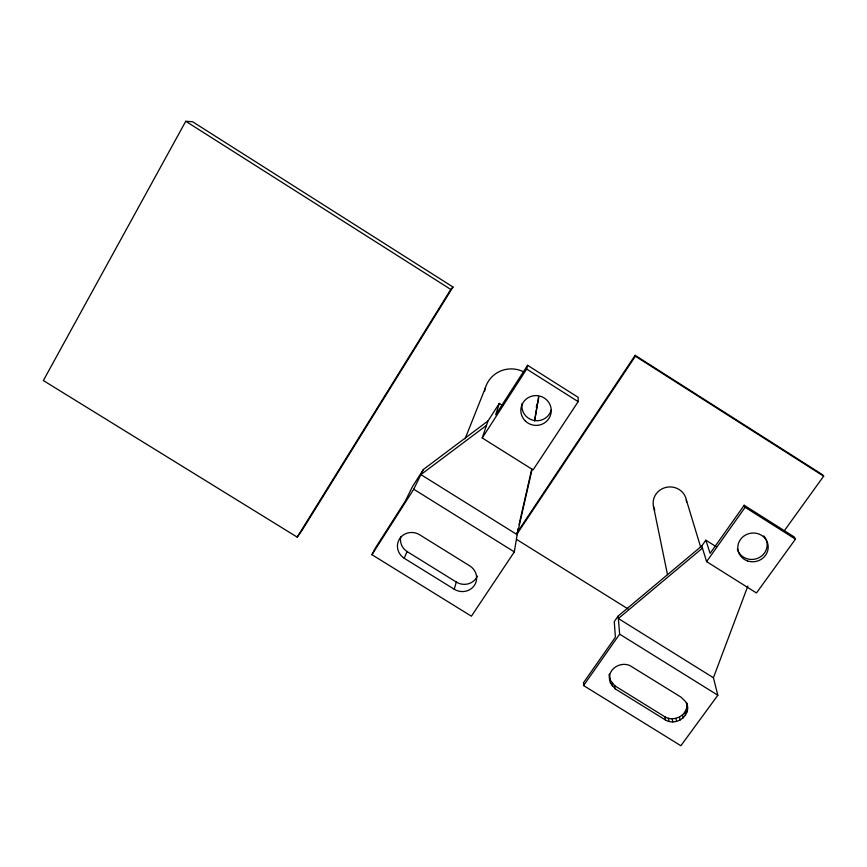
<?xml version="1.0" encoding="UTF-8"?>
<svg xmlns="http://www.w3.org/2000/svg" width="867" height="867" viewBox="0 0 867 867"><rect width="100%" height="100%" fill="white"/><g stroke="black" fill="none" stroke-linecap="round" stroke-linejoin="round"><path stroke-width="1.3" d="M686.697 702.953C691.693 715.308 676.282 726.654 665.423 719.968L615.061 688.756L610.476 683.12L609.338 674.407M609.49 679.663L609.393 674.179M499.305 403.393L487.991 420.961L482.225 437.954L533.097 469.892L578.159 401.638L578.191 397.357L527.591 365.321L495.675 414.805L499.305 403.393L502.741 405.561M609.338 676.769L610.303 680.194L614.866 685.819L664.956 716.857C674.342 722.623 689.005 714.571 686.653 703.104M487.991 420.961L423.432 469.437L412.551 486.495L405.16 501.343L375.346 548.074L371.943 554.707L471.399 616.199L514.326 551.889L518.141 528.567M534.657 420.56L538.645 396.858A27.235 26.736 15.2 0 1 536.207 407.002M534.571 420.994L537.475 403.74M519.04 524.633L531.666 469.459M532.143 469.09L517.144 534.657L420.896 474.607L486.485 425.394M482.225 437.954L526.681 369.06L527.591 365.321M454.243 589.235A14.706 13.959 16.1 0 0 474.422 585.333A14.706 13.959 16.1 0 0 469.795 565.902L419.986 534.982A14.75 14.035 21.7 0 0 399.73 538.591A14.75 14.035 21.7 0 0 404.185 558.25L454.243 589.235L456.302 582.05A14.468 13.753 16.1 0 0 477.294 576.111M609.501 676.108C610.812 667.026 621.552 662.02 629.713 665.455L680.996 697.122L685.667 701.685L687.087 704.979M716.153 546.676L705.857 540.184L701.793 545.95L618.16 616.025L614.269 621.606L615.397 637.212L583.545 682.632L583.567 685.559L680.877 745.728L717.843 695.236L713.422 677.745L747.863 586.016M465.07 438.843L485.368 387.852M404.185 558.25L407.078 551.542A14.511 13.818 21.7 0 1 400.771 536.619M371.943 554.707L413.732 489.226L423.432 469.437M185.755 121.272L43.35 380.548L297.186 537.117L301.814 530.777L453.007 287.031L192.626 121.77L185.755 121.272L450.786 289.437L453.007 287.031M297.186 537.117L450.786 289.437M516.862 533.053L635.132 355.329L822.62 474.791L823.65 476.167L784.061 531.092M517.328 533.541L635.37 356.207L635.132 355.329M583.567 685.559L619.634 634.145L618.16 616.025M701.793 545.95L706.594 561.621L756.457 592.963L795.451 539.144L794.226 536.944L744.189 505.266L710.106 553.363L705.857 540.184M706.594 561.621L745.121 507.303L744.189 505.266M702.454 548.117L618.366 618.529L713.422 677.745M407.078 551.542L456.302 582.05M413.732 489.226L514.326 551.889M619.634 634.145L717.843 695.236M516.634 539.458L628.044 608.937M526.681 369.06L578.159 401.638M745.121 507.303L795.451 539.144M635.37 356.207L823.65 476.167M686.317 499.836L700.699 547.25M653.425 506.155L667.503 574.637M686.957 705.445L687.542 708.502M686.404 708.924L686.989 712.002M684.908 712.165L685.483 715.253M682.546 714.917L683.109 718.028M679.511 717.02L680.053 720.13M675.978 718.32L676.509 721.442M672.207 718.743L672.716 721.853M668.446 718.234L668.934 721.355M664.956 716.857L665.423 719.968M614.866 685.819L615.061 688.756M612.2 683.283L612.373 686.22M610.303 680.194L610.476 683.12M766.33 540.217A15.151 14.284 -10.7 0 1 756.317 558.782A15.151 14.284 -10.7 0 1 737.351 548.93M763.784 535.914A15.151 14.284 -10.7 0 1 765.854 539.068M654.802 510.11A16.755 16.029 -6.9 0 1 665.672 487.471A16.755 16.029 -6.9 0 1 686.577 501.917M551.282 409.744A14.945 14.652 8.4 0 1 533.812 420.43A14.945 14.652 8.4 0 1 522.032 403.729M484.588 391.255A27.235 26.736 15.2 0 1 523.722 371.889M747.517 560.927A15.238 14.36 -10.6 0 0 768.021 544.866A15.238 14.36 -10.6 0 0 743.452 536.38A15.238 14.36 -10.6 0 0 747.517 560.927M525.456 421.124A15.205 14.891 8.6 0 0 550.783 414.22A15.205 14.891 8.6 0 0 531.894 396.132A15.205 14.891 8.6 0 0 525.456 421.124"/></g></svg>
